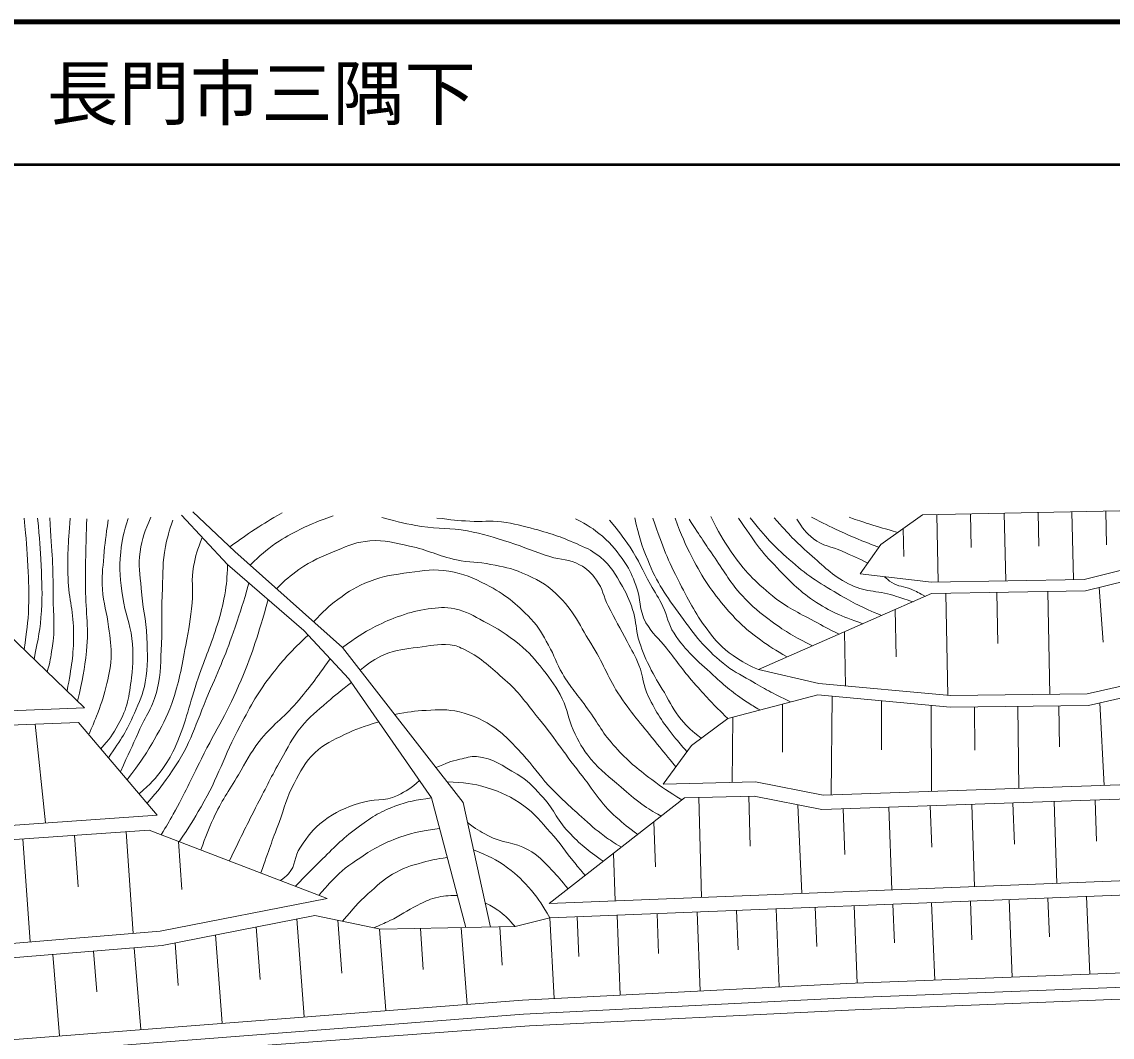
# Model space of a CAD drawing. Units: millimetres, scale not verified. Extents: x 40000 to 680000, y 20000 to 380000.
# Drawn here: x 396080 to 472358, y 308918 to 380000 of the extents above; entities that cross this region are included whole.
import ezdxf
from ezdxf.enums import TextEntityAlignment as Align

# ---------------------------------------------------------------- set-up
doc = ezdxf.new("R2010")
doc.units = ezdxf.units.MM
doc.header["$LTSCALE"] = 1000
for name, color, linetype, lineweight in [('M-BGD', 7, 'Continuous', 13), ('M-TTL', 2, 'Continuous', 140), ('M-TTL-LINE', 7, 'Continuous', 50), ('M-TTL-TXT', 7, 'Continuous', 13)]:
    doc.layers.add(name, color=color, linetype=linetype, lineweight=lineweight)
doc.styles.add('ＭＳ ゴシック', font='')
doc.styles.get('ＭＳ ゴシック').set_extended_font_data('MS Gothic')

msp = doc.modelspace()

# ---------------------------------------------------------------- linework, layer by layer
at = {"layer": 'M-BGD'}
for p, q in [((410980, 342908), (408036, 345688)), ((459085, 345481), (474714, 345808)), ((462447, 345551), (462497, 343189)), ((464810, 345601), (464909, 340865)), ((467178, 345650), (467227, 343282)), ((469546, 345700), (469645, 340953)), ((471919, 345750), (471969, 343376)), ((410479, 342012), (407256, 345453)), ((456177, 343409), (459085, 345481)), ((460085, 345502), (460184, 340777)), ((457742, 344524), (457783, 342579)), ((454726, 341356), (456177, 343409)), ((418504, 336202), (410980, 342908)), ((415803, 337387), (410479, 342012)), ((459709, 340768), (454726, 341356)), ((471438, 340401), (471715, 336574)), ((447621, 334662), (459724, 339968)), ((460724, 339987), (460857, 332847)), ((464294, 340053), (464360, 336483)), ((467864, 340119), (467998, 332915)), ((393320, 338865), (400474, 331976)), ((457174, 338850), (457235, 335539)), ((418966, 334007), (415803, 337387)), ((453632, 337297), (453702, 333507)), ((426950, 325343), (418504, 336202)), ((451837, 333679), (447621, 334662)), ((424745, 325665), (418966, 334007)), ((445464, 331235), (451764, 332883)), ((452759, 332791), (452699, 325879)), ((449295, 332237), (449296, 328871)), ((456224, 332471), (456225, 329038)), ((459689, 332151), (459710, 326122)), ((462721, 332049), (462759, 329012)), ((465758, 332087), (465830, 326335)), ((468634, 332123), (468670, 329247)), ((471490, 332330), (471802, 326542)), ((442919, 329345), (445464, 331235)), ((445811, 331326), (445771, 326759)), ((397008, 330833), (397740, 323915)), ((400050, 330958), (405556, 324458)), ((440950, 326627), (442919, 329345)), ((446933, 325790), (447029, 322291)), ((427147, 316592), (424745, 325665)), ((428876, 316625), (426950, 325343)), ((432977, 318275), (442435, 325667)), ((443435, 325694), (443625, 318697)), ((450373, 325191), (450648, 318975)), ((456738, 325018), (456939, 319224)), ((459635, 325119), (459735, 322222)), ((462532, 325220), (462732, 319453)), ((465415, 325320), (465515, 322437)), ((468298, 325420), (468497, 319682)), ((471167, 325520), (471267, 322651)), ((453539, 324907), (453650, 321709)), ((440292, 323992), (440401, 320835)), ((396158, 322803), (396659, 315585)), ((399767, 323054), (400018, 319445)), ((403376, 323304), (403871, 316176)), ((404984, 323416), (417442, 318637)), ((407050, 322624), (407283, 319266)), ((437468, 321785), (437583, 318458)), ((432977, 318275), (495039, 320733)), ((433017, 317276), (495485, 319750)), ((454314, 318119), (454529, 312705)), ((457021, 318227), (457128, 315520)), ((459728, 318334), (459943, 312915)), ((462438, 318441), (462545, 315732)), ((465147, 318548), (465362, 313124)), ((467859, 318656), (467966, 315944)), ((470571, 318763), (470786, 313334)), ((416576, 317446), (421168, 316476)), ((434930, 317352), (435041, 314560)), ((437722, 317462), (437944, 311868)), ((440520, 317573), (440630, 314776)), ((443317, 317684), (443536, 312153)), ((446082, 317793), (446191, 315028)), ((448847, 317903), (449064, 312436)), ((451581, 318011), (451689, 315278)), ((412479, 316638), (412752, 312969)), ((415317, 317198), (415828, 310335)), ((418196, 317104), (418471, 313404)), ((421168, 316476), (430582, 316658)), ((426824, 316585), (427246, 311219)), ((429519, 316637), (429695, 313963)), ((430582, 316658), (433017, 317276)), ((433017, 317276), (433311, 311631)), ((409640, 316078), (410101, 309892)), ((421114, 316472), (421538, 310777)), ((423969, 316530), (424151, 313664)), ((403945, 315179), (404414, 309452)), ((406801, 315518), (407022, 312541)), ((398243, 314712), (398711, 309010)), ((401094, 314945), (401328, 312094))]:
    msp.add_line(p, q, dxfattribs=at)
for points in [[(459709, 340768), (470388, 340966), (477707, 342769), (481661, 343112)], [(459724, 339968), (470492, 340168), (477798, 341967), (481014, 341913)], [(451837, 333679), (461058, 332828), (470600, 332948), (478173, 334666), (490369, 335164)], [(451764, 332883), (461026, 332028), (470694, 332149), (478279, 333869), (489255, 334318)], [(358708, 332178), (388775, 332498), (394648, 331736), (400474, 331976)], [(359620, 331188), (388716, 331497), (394604, 330734), (400050, 330958)], [(440950, 326627), (447409, 326803), (452131, 325859), (496300, 327393)], [(442435, 325667), (447324, 325800), (452049, 324855), (494971, 326346)], [(354066, 323565), (388866, 324364), (393259, 323604), (405556, 324458)], [(354344, 322571), (388792, 323362), (393208, 322598), (404984, 323416)], [(359835, 316196), (388391, 316157), (394819, 315434), (405752, 316330), (417442, 318637)], [(363813, 315190), (388334, 315157), (394804, 314430), (405890, 315338), (416576, 317446)], [(316801, 301998), (323101, 303054), (328842, 303858), (334526, 304408), (340211, 304627), (347392, 305099), (361397, 306098), (392252, 308510), (431111, 311519), (453766, 312676), (496784, 314339)], [(316965, 301011), (323253, 302065), (328959, 302865), (334593, 303410), (340263, 303628), (347460, 304101), (361472, 305100), (392330, 307513), (431176, 310521), (453811, 311677), (496820, 313340)], [(316997, 300214), (323021, 301137), (328267, 301735), (333389, 302328), (340433, 302837), (348065, 303298), (361937, 304325), (392759, 306843), (431589, 309711), (454369, 310830), (496679, 312533)]]:
    msp.add_lwpolyline(points, dxfattribs=at)
for points, knots in [([(410625, 343243), (411467, 343847), (411696, 344010), (412403, 344472), (413128, 344947), (413377, 345093), (414293, 345635)], [0, 0, 0, 0, 1, 1, 1, 2, 2, 2, 2]), ([(396241, 345252), (396400, 343645), (396450, 343203), (396508, 341884), (396556, 340768), (396602, 340141), (396556, 339025), (396508, 337857), (396444, 337440), (396243, 336050)], [0, 0, 0, 0, 1, 1, 1, 2, 2, 2, 3, 3, 3, 3]), ([(397186, 345252), (397335, 343669), (397378, 343232), (397428, 341933), (397477, 340694), (397535, 339995), (397453, 338758), (397364, 337427), (397256, 336935), (396938, 335381)], [0, 0, 0, 0, 1, 1, 1, 2, 2, 2, 3, 3, 3, 3]), ([(398034, 345276), (398203, 342674), (398270, 341956), (398276, 339824), (398281, 338386), (398428, 337563), (398204, 336141), (398101, 335491), (398064, 335241), (397863, 334490)], [0, 0, 0, 0, 1, 1, 1, 2, 2, 2, 3, 3, 3, 3]), ([(399464, 345252), (399312, 343295), (399260, 342698), (399318, 341060), (399373, 339520), (399717, 338675), (399706, 337135), (399695, 335572), (399578, 334958), (399244, 333161)], [0, 0, 0, 0, 1, 1, 1, 2, 2, 2, 3, 3, 3, 3]), ([(400627, 345204), (400554, 343021), (400536, 342443), (400530, 340673), (400523, 338827), (400789, 337784), (400603, 335947), (400462, 334567), (400365, 334038), (399982, 332449)], [0, 0, 0, 0, 1, 1, 1, 2, 2, 2, 3, 3, 3, 3]), ([(402129, 345131), (401948, 343914), (401893, 343570), (401814, 342563), (401745, 341675), (401654, 341173), (401717, 340285), (401792, 339242), (402026, 338681), (402153, 337644), (402258, 336796), (402371, 336316), (402323, 335463), (402277, 334647), (402150, 334198), (401960, 333403), (401767, 332600), (401606, 332162), (401305, 331392), (401108, 330888), (401037, 330714), (400763, 330116)], [0, 0, 0, 0, 1, 1, 1, 2, 2, 2, 3, 3, 3, 4, 4, 4, 5, 5, 5, 6, 6, 6, 7, 7, 7, 7]), ([(403510, 345228), (403194, 344190), (403107, 343811), (403001, 342878), (402863, 341644), (402979, 340933), (403147, 339703), (403303, 338561), (403653, 337966), (403777, 336820), (403892, 335756), (403881, 335143), (403753, 334082), (403593, 332764), (403478, 331970), (402832, 330810), (402434, 330097), (402228, 329797), (401613, 329112)], [0, 0, 0, 0, 1, 1, 1, 2, 2, 2, 3, 3, 3, 4, 4, 4, 5, 5, 5, 6, 6, 6, 6]), ([(405116, 345331), (404667, 344295), (404489, 343883), (404352, 342896), (404216, 341911), (404352, 341343), (404425, 340351), (404525, 338997), (404770, 338255), (404825, 336899), (404874, 335678), (404925, 334976), (404716, 333773), (404561, 332884), (404305, 332423), (403953, 331592), (403404, 330299), (403063, 329861), (402147, 328482)], [0, 0, 0, 0, 1, 1, 1, 2, 2, 2, 3, 3, 3, 4, 4, 4, 5, 5, 5, 6, 6, 6, 6]), ([(406642, 345113), (406356, 344277), (406283, 343995), (406133, 343259), (405906, 342143), (405970, 341489), (405915, 340351), (405842, 338834), (405921, 337980), (405843, 336462), (405778, 335210), (405849, 334483), (405552, 333264), (405251, 332029), (404763, 331444), (404243, 330283), (403756, 329194), (403598, 328849), (402978, 327501)], [0, 0, 0, 0, 1, 1, 1, 2, 2, 2, 3, 3, 3, 4, 4, 4, 5, 5, 5, 6, 6, 6, 6]), ([(412048, 341956), (412839, 342711), (413091, 342969), (413856, 343491), (414492, 343924), (414878, 344125), (415565, 344472), (416428, 344909), (416765, 345020), (417855, 345417)], [0, 0, 0, 0, 1, 1, 1, 2, 2, 2, 3, 3, 3, 3]), ([(421256, 345292), (422551, 344955), (422938, 344861), (424034, 344678), (425279, 344471), (426007, 344580), (427249, 344355), (428413, 344145), (429045, 343920), (430173, 343564), (431296, 343209), (431893, 342916), (433016, 342562), (433821, 342309), (434364, 342409), (435100, 341997), (435645, 341691), (435913, 341421), (436279, 340914), (436734, 340285), (436758, 339801), (437103, 339105), (437592, 338119), (437921, 337594), (438428, 336617), (438759, 335979), (438986, 335638), (439252, 334970), (439580, 334143), (439519, 333590), (439906, 332789), (440478, 331605), (440896, 330978), (441720, 329953), (442054, 329537), (442172, 329381), (442609, 328917)], [0, 0, 0, 0, 1, 1, 1, 2, 2, 2, 3, 3, 3, 4, 4, 4, 5, 5, 5, 6, 6, 6, 7, 7, 7, 8, 8, 8, 9, 9, 9, 10, 10, 10, 11, 11, 11, 12, 12, 12, 12]), ([(425117, 345264), (426214, 345130), (426522, 345090), (427427, 345038), (428290, 344987), (428782, 345098), (429640, 344989), (430556, 344873), (431060, 344732), (431950, 344488), (433209, 344144), (433906, 343900), (435100, 343374), (435703, 343108), (436042, 342933), (436554, 342518), (437331, 341888), (437586, 341333), (438093, 340470), (438495, 339785), (438657, 339358), (438884, 338596), (439082, 337932), (439013, 337517), (439207, 336852), (439439, 336057), (439626, 335626), (439987, 334881), (440347, 334137), (440604, 333748), (441029, 333039), (441476, 332291), (441650, 331813), (442216, 331149), (442697, 330585), (442929, 330384), (443599, 329850)], [0, 0, 0, 0, 1, 1, 1, 2, 2, 2, 3, 3, 3, 4, 4, 4, 5, 5, 5, 6, 6, 6, 7, 7, 7, 8, 8, 8, 9, 9, 9, 10, 10, 10, 11, 11, 11, 12, 12, 12, 12]), ([(434825, 345197), (435707, 344732), (436032, 344551), (436691, 343985), (437410, 343369), (437730, 342924), (438266, 342143), (438654, 341578), (438791, 341207), (439042, 340568), (439432, 339575), (439215, 338854), (439744, 337927), (440185, 337156), (440619, 336852), (441174, 336158), (441984, 335147), (442382, 334534), (443236, 333558), (444064, 332612), (444376, 332303), (445464, 331235)], [0, 0, 0, 0, 1, 1, 1, 2, 2, 2, 3, 3, 3, 4, 4, 4, 5, 5, 5, 6, 6, 6, 7, 7, 7, 7]), ([(437198, 345101), (437905, 344250), (438114, 343980), (438628, 343211), (439270, 342249), (439494, 341628), (440057, 340618), (440396, 340011), (440627, 339693), (440930, 339067), (441274, 338357), (441272, 337861), (441705, 337201), (442564, 335891), (443297, 335337), (444443, 334269), (445311, 333461), (445824, 333025), (446818, 332379), (447164, 332154), (447286, 332069), (447719, 331825)], [0, 0, 0, 0, 1, 1, 1, 2, 2, 2, 3, 3, 3, 4, 4, 4, 5, 5, 5, 6, 6, 6, 7, 7, 7, 7]), ([(438959, 345270), (439269, 343908), (439416, 343445), (439864, 342330), (440525, 340684), (441136, 339859), (442174, 338421), (443191, 337010), (443796, 336204), (445138, 335097), (445812, 334542), (446278, 334349), (447028, 333902), (448105, 333259), (448492, 333077), (449857, 332384)], [0, 0, 0, 0, 1, 1, 1, 2, 2, 2, 3, 3, 3, 4, 4, 4, 5, 5, 5, 5]), ([(440215, 345241), (440996, 343090), (441219, 342411), (442105, 340710), (442834, 339309), (443227, 338497), (444189, 337245), (444825, 336416), (445271, 335989), (446152, 335427), (446697, 335079), (446932, 334949), (447621, 334662)], [0, 0, 0, 0, 1, 1, 1, 2, 2, 2, 3, 3, 3, 4, 4, 4, 4]), ([(441790, 345241), (442263, 343948), (442445, 343540), (442977, 342503), (443753, 340992), (444293, 340180), (445400, 338892), (446213, 337948), (446744, 337470), (447751, 336736), (448453, 336224), (448732, 336044), (449630, 335543)], [0, 0, 0, 0, 1, 1, 1, 2, 2, 2, 3, 3, 3, 4, 4, 4, 4]), ([(442759, 345192), (443617, 343863), (443845, 343509), (444576, 342454), (445295, 341418), (445612, 340765), (446467, 339837), (447207, 339033), (447698, 338649), (448575, 337996), (449602, 337231), (450048, 337015), (451390, 336314)], [0, 0, 0, 0, 1, 1, 1, 2, 2, 2, 3, 3, 3, 4, 4, 4, 4]), ([(444286, 345362), (444853, 344193), (445081, 343808), (445715, 342891), (446653, 341536), (447325, 340858), (448599, 339813), (449627, 338970), (450340, 338681), (451507, 338044), (452184, 337675), (452415, 337550), (453262, 337135)], [0, 0, 0, 0, 1, 1, 1, 2, 2, 2, 3, 3, 3, 4, 4, 4, 4]), ([(446224, 345241), (447371, 343573), (447723, 343008), (448914, 341776), (449841, 340817), (450357, 340251), (451458, 339498), (452693, 338654), (453311, 338450), (454921, 337862)], [0, 0, 0, 0, 1, 1, 1, 2, 2, 2, 3, 3, 3, 3]), ([(447024, 345265), (448193, 343854), (448588, 343385), (449762, 342357), (450983, 341289), (451752, 340775), (453154, 339959), (454310, 339286), (454760, 339071), (456218, 338431)], [0, 0, 0, 0, 1, 1, 1, 2, 2, 2, 3, 3, 3, 3]), ([(448720, 345265), (449820, 344038), (450158, 343657), (451192, 342745), (452194, 341861), (452730, 341298), (453906, 340661), (455032, 340051), (455856, 340215), (457080, 339837), (457609, 339674), (457787, 339622), (458428, 339400)], [0, 0, 0, 0, 1, 1, 1, 2, 2, 2, 3, 3, 3, 4, 4, 4, 4]), ([(450295, 345192), (450703, 344537), (450908, 344253), (451458, 343811), (452126, 343275), (452692, 343298), (453469, 342939), (454181, 342610), (454668, 342448), (455258, 342108)], [0, 0, 0, 0, 1, 1, 1, 2, 2, 2, 3, 3, 3, 3]), ([(451325, 345333), (452240, 344851), (452497, 344723), (453264, 344364), (454326, 343867), (454702, 343731), (456037, 343211)], [0, 0, 0, 0, 1, 1, 1, 2, 2, 2, 2]), ([(453967, 345317), (454623, 345083), (454800, 345023), (455340, 344849), (456125, 344595), (456389, 344528), (457368, 344257)], [0, 0, 0, 0, 1, 1, 1, 2, 2, 2, 2]), ([(408708, 343903), (408359, 343012), (408250, 342690), (408096, 341878), (407911, 340901), (408088, 340323), (407987, 339334), (407867, 338163), (407771, 337509), (407551, 336353), (407245, 334747), (407096, 333831), (406570, 332282), (406214, 331236), (405874, 330702), (405334, 329738), (404689, 328590), (404390, 328206), (403455, 326938)], [0, 0, 0, 0, 1, 1, 1, 2, 2, 2, 3, 3, 3, 4, 4, 4, 5, 5, 5, 6, 6, 6, 6]), ([(413891, 340313), (414561, 340974), (414810, 341185), (415469, 341654), (416403, 342319), (417025, 342551), (418086, 342987), (418970, 343350), (419483, 343595), (420436, 343665), (421521, 343745), (422133, 343522), (423199, 343302), (424512, 343030), (425180, 342605), (426494, 342332), (427419, 342140), (427967, 342207), (428893, 342017), (429768, 341838), (430284, 341780), (431098, 341412), (432089, 340963), (432685, 340708), (433473, 339958), (434754, 338736), (435105, 337726), (436047, 336228), (436863, 334930), (437073, 334053), (437937, 332787), (438869, 331422), (439491, 330728), (440530, 329443), (441036, 328817), (441198, 328615), (441837, 327851)], [0, 0, 0, 0, 1, 1, 1, 2, 2, 2, 3, 3, 3, 4, 4, 4, 5, 5, 5, 6, 6, 6, 7, 7, 7, 8, 8, 8, 9, 9, 9, 10, 10, 10, 11, 11, 11, 12, 12, 12, 12]), ([(410479, 342012), (410433, 341016), (410419, 340704), (410277, 339879), (410137, 339071), (410007, 338627), (409768, 337844), (409310, 336345), (408931, 335546), (408423, 334063), (407793, 332224), (407622, 331127), (406860, 329338), (406579, 328677), (406361, 328329), (405952, 327739), (405408, 326956), (405104, 326706), (404291, 325951)], [0, 0, 0, 0, 1, 1, 1, 2, 2, 2, 3, 3, 3, 4, 4, 4, 5, 5, 5, 6, 6, 6, 6]), ([(416493, 337994), (417213, 338766), (417469, 339028), (418195, 339570), (418992, 340166), (419479, 340476), (420408, 340830), (421447, 341227), (422084, 341300), (423187, 341444), (424257, 341584), (424885, 341726), (425949, 341541), (427019, 341355), (427601, 341102), (428566, 340604), (429934, 339899), (430619, 339308), (431690, 338203), (432293, 337581), (432496, 337114), (432925, 336362), (433353, 335612), (433454, 335118), (433895, 334375), (434500, 333354), (434971, 332868), (435664, 331903), (436419, 330851), (436727, 330169), (437602, 329214), (438499, 328235), (439085, 327758), (440146, 326960), (440943, 326361), (441244, 326159), (442262, 325532)], [0, 0, 0, 0, 1, 1, 1, 2, 2, 2, 3, 3, 3, 4, 4, 4, 5, 5, 5, 6, 6, 6, 7, 7, 7, 8, 8, 8, 9, 9, 9, 10, 10, 10, 11, 11, 11, 12, 12, 12, 12]), ([(456436, 341154), (456576, 341015), (456729, 340878), (456938, 340747), (457413, 340448), (457781, 340504), (458295, 340280), (458695, 340105), (458836, 340033), (459293, 339779)], [0, 0, 0, 0, 1, 1, 1, 2, 2, 2, 3, 3, 3, 3]), ([(411969, 340718), (411546, 339235), (411412, 338823), (411004, 337625), (410373, 335774), (409925, 334769), (409150, 332973), (408224, 330827), (407934, 329480), (406606, 327557), (405970, 326637), (405716, 326270), (404840, 325303)], [0, 0, 0, 0, 1, 1, 1, 2, 2, 2, 3, 3, 3, 4, 4, 4, 4]), ([(413310, 339552), (412551, 336887), (412311, 336062), (411422, 333918), (410499, 331692), (409730, 330561), (408641, 328412), (407876, 326899), (407517, 326014), (406679, 324541), (406354, 323970), (406248, 323777), (405828, 323092)], [0, 0, 0, 0, 1, 1, 1, 2, 2, 2, 3, 3, 3, 4, 4, 4, 4]), ([(418504, 336202), (419536, 336933), (419853, 337185), (420805, 337662), (421482, 338001), (421871, 338178), (422586, 338425), (423319, 338678), (423744, 338799), (424513, 338898), (425231, 338990), (425659, 339052), (426366, 338898), (427211, 338713), (427638, 338432), (428402, 338025), (429417, 337485), (429983, 337154), (430873, 336426), (431612, 335822), (431959, 335398), (432545, 334645), (433131, 333894), (433466, 333463), (433890, 332610), (434292, 331802), (434272, 331247), (434653, 330429), (435047, 329586), (435291, 329106), (435889, 328393), (436613, 327532), (437151, 327172), (437997, 326431), (438551, 325945), (438849, 325654), (439451, 325231), (439961, 324874), (440157, 324758), (440807, 324395)], [0, 0, 0, 0, 1, 1, 1, 2, 2, 2, 3, 3, 3, 4, 4, 4, 5, 5, 5, 6, 6, 6, 7, 7, 7, 8, 8, 8, 9, 9, 9, 10, 10, 10, 11, 11, 11, 12, 12, 12, 13, 13, 13, 13]), ([(416109, 337060), (414888, 335897), (414498, 335500), (413615, 334372), (412580, 333051), (412146, 332198), (411349, 330720), (410183, 328556), (409867, 327169), (408623, 325049), (408054, 324079), (407855, 323731), (407095, 322606)], [0, 0, 0, 0, 1, 1, 1, 2, 2, 2, 3, 3, 3, 4, 4, 4, 4]), ([(419740, 334612), (420440, 335171), (420732, 335381), (421460, 335699), (422312, 336072), (422865, 336079), (423786, 336208), (424660, 336331), (425159, 336460), (426039, 336390), (426473, 336355), (426703, 336219), (427093, 336026), (428321, 335421), (428854, 334810), (429892, 333918), (430868, 333079), (431254, 332440), (432073, 331446), (433329, 329921), (433903, 328965), (435126, 327412), (436093, 326184), (436506, 325366), (437670, 324323), (438230, 323820), (438450, 323623), (439173, 323117)], [0, 0, 0, 0, 1, 1, 1, 2, 2, 2, 3, 3, 3, 4, 4, 4, 5, 5, 5, 6, 6, 6, 7, 7, 7, 8, 8, 8, 9, 9, 9, 9]), ([(417651, 335412), (416598, 333925), (416287, 333483), (415302, 332337), (414340, 331218), (413584, 330782), (412685, 329611), (412032, 328761), (411777, 328207), (411231, 327285), (410531, 326103), (410056, 325482), (409486, 324232), (409102, 323388), (408973, 323072), (408612, 322024)], [0, 0, 0, 0, 1, 1, 1, 2, 2, 2, 3, 3, 3, 4, 4, 4, 5, 5, 5, 5]), ([(419142, 333752), (418319, 333118), (418089, 332935), (417446, 332373), (416706, 331725), (416260, 331384), (415629, 330629), (414955, 329821), (414738, 329250), (414211, 328339), (413528, 327157), (413201, 326463), (412576, 325249), (411780, 323704), (411539, 323197), (410603, 321261)], [0, 0, 0, 0, 1, 1, 1, 2, 2, 2, 3, 3, 3, 4, 4, 4, 5, 5, 5, 5]), ([(422157, 331505), (423169, 331696), (423497, 331756), (424367, 331795), (425276, 331836), (425810, 331902), (426694, 331686), (427608, 331462), (428119, 331250), (428911, 330741), (429900, 330105), (430311, 329551), (431128, 328705), (431899, 327908), (432181, 327328), (432945, 326525), (433796, 325629), (434317, 325170), (435235, 324344), (435842, 323798), (436171, 323474), (436834, 322999), (437286, 322675), (437452, 322564), (438025, 322220)], [0, 0, 0, 0, 1, 1, 1, 2, 2, 2, 3, 3, 3, 4, 4, 4, 5, 5, 5, 6, 6, 6, 7, 7, 7, 8, 8, 8, 8]), ([(421060, 330984), (419932, 330650), (419553, 330542), (418655, 330102), (417802, 329684), (417273, 329482), (416583, 328830), (415848, 328134), (415609, 327576), (415129, 326685), (414588, 325680), (414477, 325028), (414075, 323959), (413558, 322583), (413405, 322135), (412802, 320417)], [0, 0, 0, 0, 1, 1, 1, 2, 2, 2, 3, 3, 3, 4, 4, 4, 5, 5, 5, 5]), ([(425044, 327794), (425806, 328107), (426049, 328228), (426730, 328378), (427179, 328477), (427434, 328590), (427893, 328560), (429098, 328480), (429676, 327918), (430728, 327324), (431482, 326899), (431804, 326498), (432400, 325870), (433266, 324958), (433463, 324205), (434326, 323290), (435180, 322384), (435587, 322086), (436759, 321231)], [0, 0, 0, 0, 1, 1, 1, 2, 2, 2, 3, 3, 3, 4, 4, 4, 5, 5, 5, 6, 6, 6, 6]), ([(423903, 326880), (423291, 326353), (423014, 326165), (422362, 325849), (421410, 325388), (420713, 325638), (419709, 325304), (418673, 324959), (418075, 324723), (417201, 324068), (416428, 323489), (416121, 323004), (415565, 322214), (415108, 321565), (415284, 320930), (414729, 320361), (414531, 320157), (414439, 320058), (414176, 319890)], [0, 0, 0, 0, 1, 1, 1, 2, 2, 2, 3, 3, 3, 4, 4, 4, 5, 5, 5, 6, 6, 6, 6]), ([(425828, 326785), (427083, 326730), (427570, 326706), (428626, 326382), (429694, 326054), (430284, 325770), (431194, 325122), (432034, 324525), (432364, 324016), (433060, 323256), (433779, 322472), (434078, 321944), (434756, 321124), (435043, 320778), (435135, 320666), (435495, 320243)], [0, 0, 0, 0, 1, 1, 1, 2, 2, 2, 3, 3, 3, 4, 4, 4, 5, 5, 5, 5]), ([(424745, 325665), (423581, 325516), (423144, 325441), (422180, 325086), (421059, 324672), (420491, 324267), (419527, 323559), (418433, 322756), (417917, 322181), (416947, 321233), (416263, 320565), (416037, 320336), (415236, 319483)], [0, 0, 0, 0, 1, 1, 1, 2, 2, 2, 3, 3, 3, 4, 4, 4, 4]), ([(425311, 323526), (423850, 323312), (423304, 323232), (422108, 322760), (420907, 322286), (420301, 321854), (419236, 321124), (418449, 320584), (418059, 320197), (417419, 319488), (417200, 319246), (417118, 319161), (416876, 318854)], [0, 0, 0, 0, 1, 1, 1, 2, 2, 2, 3, 3, 3, 4, 4, 4, 4]), ([(427259, 323943), (427871, 323486), (428098, 323352), (428674, 323038), (429705, 322477), (430486, 322618), (431509, 322045), (432253, 321629), (432562, 321225), (433157, 320615), (433630, 320130), (433792, 319940), (434295, 319305)], [0, 0, 0, 0, 1, 1, 1, 2, 2, 2, 3, 3, 3, 4, 4, 4, 4]), ([(427683, 322026), (428792, 321566), (429216, 321409), (430056, 320785), (430781, 320245), (431145, 319876), (431728, 319186), (432308, 318497), (432488, 318187), (433017, 317276)], [0, 0, 0, 0, 1, 1, 1, 2, 2, 2, 3, 3, 3, 3]), ([(425847, 321504), (425039, 321383), (424783, 321333), (424119, 321148), (423267, 320912), (422767, 320782), (422011, 320324), (421285, 319885), (420943, 319538), (420315, 318967), (419553, 318275), (419314, 317974), (418523, 317035)], [0, 0, 0, 0, 1, 1, 1, 2, 2, 2, 3, 3, 3, 4, 4, 4, 4]), ([(426552, 318839), (425860, 318829), (425598, 318835), (425016, 318677), (424512, 318540), (424247, 318400), (423780, 318168), (422994, 317778), (422610, 317452), (421817, 317077), (421378, 316870), (421225, 316799), (420679, 316580)], [0, 0, 0, 0, 1, 1, 1, 2, 2, 2, 3, 3, 3, 4, 4, 4, 4]), ([(428503, 318313), (428985, 318075), (429150, 317982), (429523, 317707), (429991, 317362), (430140, 317169), (430582, 316658)], [0, 0, 0, 0, 1, 1, 1, 2, 2, 2, 2])]:
    msp.add_open_spline(points, degree=3, knots=knots, dxfattribs=at)
at = {"layer": 'M-TTL'}
msp.add_line((680000, 380000), (40000, 380000), dxfattribs=at)
at = {"layer": 'M-TTL-LINE'}
msp.add_line((40000, 370000), (680000, 370000), dxfattribs=at)

# ---------------------------------------------------------------- texts
at = {"layer": 'M-TTL-TXT', "style": 'ＭＳ ゴシック'}
msp.add_text('地 名      長門市三隅下', height=3666, dxfattribs=at).set_placement((370380, 375000), align=Align.MIDDLE_LEFT)

doc.saveas('drawing.dxf')
